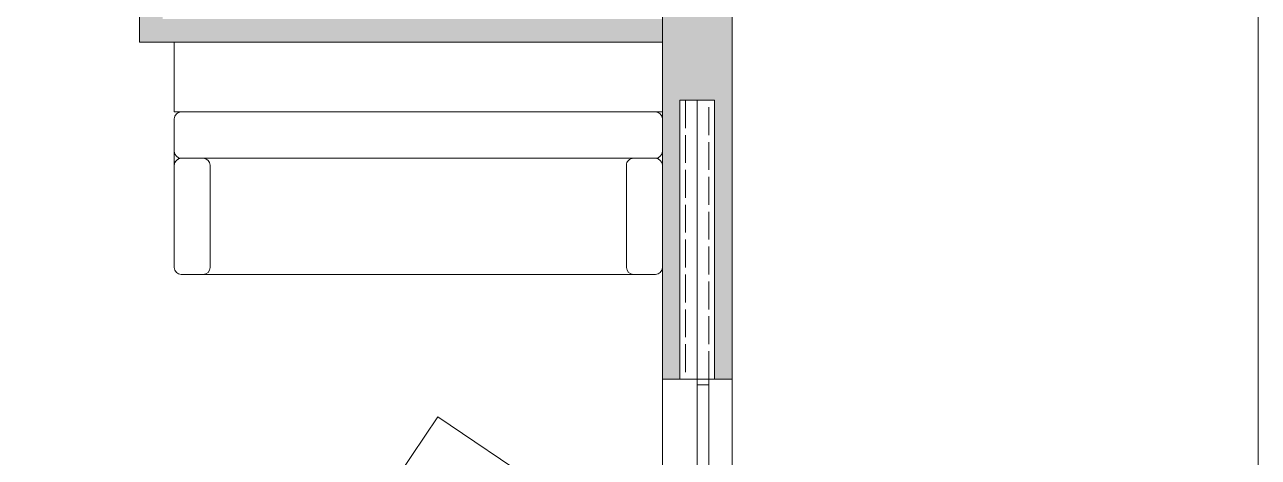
# Model space of a CAD drawing. Header units: millimetres. Extents: x 19901 to 56688, y 13732 to 29551.
# Drawn here: x 24802 to 25333, y 17194 to 17380 of the extents above; entities that cross this region are included whole.
import ezdxf

# ---------------------------------------------------------------- set-up
doc = ezdxf.new("R2010")
doc.units = ezdxf.units.MM
doc.linetypes.add('ACAD_ISO02W100', pattern=[15, 12, -3])
doc.layers.get('0').update_dxf_attribs({"lineweight": 18})
for name, color, linetype, lineweight in [('A-FURN', 9, 'Continuous', 13), ('PROIEZIONI_finissime_fine lines', 251, 'Continuous', 5), ('vetro', 140, 'Continuous', 15), ('Wall', 7, 'Continuous', 20)]:
    doc.layers.add(name, color=color, linetype=linetype, lineweight=lineweight)

msp = doc.modelspace()

# ---------------------------------------------------------------- hatches: boundary and pattern name
at = {"layer": 'Wall'}
h = msp.add_hatch(color=9, dxfattribs=at)
h.dxf.hatch_style = 1
h.paths.add_polyline_path([(25106.52, 17622.56), (24675.24, 17622.56), (24622.93, 17600.66), (24625.64, 17594.2), (24621.72, 17592.56), (25076.52, 17592.56), (25076.52, 17490.06), (25086.52, 17490.06), (25086.52, 17575.06), (25096.52, 17575.06), (25096.52, 17490.06), (25106.52, 17490.06)])
h.paths.add_polyline_path([(24861.52, 17592.56), (24851.52, 17592.56), (24851.52, 17527.73), (24861.52, 17527.73)], flags=16)
h.paths.add_polyline_path([(24861.52, 17442.73), (24851.52, 17442.73), (24851.52, 17372.56), (25076.52, 17372.56), (25076.52, 17382.56), (24861.52, 17382.56)])
h.paths.add_polyline_path([(25106.52, 17410.06), (25076.52, 17410.06), (25076.52, 17227.56), (25084.02, 17227.56), (25084.02, 17347.56), (25099.02, 17347.56), (25099.02, 17227.56), (25106.52, 17227.56)])

# ---------------------------------------------------------------- linework, layer by layer
msp.add_line((25332.97, 17939.23), (25332.98, 15932.86))
at = {"layer": 'A-FURN'}
for p, q in [((24866.52, 17342.56), (24866.52, 17372.56)), ((24866.52, 17372.56), (25076.52, 17372.56)), ((25076.52, 17342.56), (25076.52, 17372.56)), ((24866.52, 17342.56), (25076.52, 17342.56)), ((24866.52, 17342.56), (25076.52, 17342.56)), ((24866.52, 17339.56), (24866.52, 17325.56)), ((24869.52, 17342.56), (24878.52, 17342.56)), ((25076.52, 17339.56), (25076.52, 17325.56)), ((24866.52, 17325.56), (24866.52, 17319.56)), ((24869.52, 17322.56), (25073.52, 17322.56)), ((24878.96, 17322.56), (24869.52, 17322.56)), ((24879.35, 17322.56), (24869.9, 17322.56)), ((25073.52, 17322.56), (25064.08, 17322.56)), ((25076.52, 17325.56), (25076.52, 17319.56)), ((24866.52, 17319.56), (24866.52, 17275.56)), ((24866.52, 17319.53), (24866.52, 17275.56)), ((24881.96, 17275.56), (24881.96, 17319.56)), ((25061.08, 17319.53), (25061.08, 17275.56)), ((25076.52, 17275.56), (25076.52, 17319.56)), ((24869.52, 17272.56), (25073.52, 17272.56)), ((24878.96, 17272.56), (24869.52, 17272.56)), ((25073.52, 17272.56), (25064.08, 17272.56)), ((24963.16, 17186.34), (24979.89, 17211.24)), ((24979.89, 17211.24), (25033.85, 17175))]:
    msp.add_line(p, q, dxfattribs=at)
for centre, start, end in [((24869.52, 17339.56), 90, 180), ((25073.52, 17339.56), 0, 90), ((24869.52, 17325.56), 180, 270), ((24869.52, 17319.56), 90, 180), ((24869.52, 17319.56), 90, 180.5777), ((24878.96, 17319.56), 0, 90), ((25064.08, 17319.56), 90, 180.5777), ((25073.52, 17325.56), 270, 0), ((25073.52, 17319.56), 0, 90), ((24869.52, 17275.56), 180, 270), ((24869.52, 17275.56), 180, 270), ((24878.96, 17275.56), 270, 0), ((25064.08, 17275.56), 180, 270), ((25073.52, 17275.56), 270, 0)]:
    msp.add_arc(centre, 3, start, end, dxfattribs=at)
at = {"layer": 'PROIEZIONI_finissime_fine lines'}
msp.add_line((25099.02, 17227.56), (25084.02, 17227.56), dxfattribs=at)
at = {"layer": 'vetro', "linetype": 'ACAD_ISO02W100'}
for p, q in [((25091.52, 17347.56), (25086.52, 17347.56)), ((25086.52, 17347.56), (25086.52, 17227.56)), ((25096.52, 17347.56), (25091.52, 17347.56)), ((25091.52, 17347.56), (25091.52, 17227.56)), ((25091.52, 17227.56), (25091.52, 17347.56)), ((25096.52, 17227.56), (25096.52, 17347.56)), ((25086.52, 17227.56), (25091.52, 17227.56)), ((25091.52, 17227.56), (25096.52, 17227.56))]:
    msp.add_line(p, q, dxfattribs=at)
at = {"layer": 'vetro'}
for p, q in [((25091.52, 17227.56), (25091.52, 17117.56)), ((25096.52, 17227.56), (25091.52, 17227.56)), ((25096.52, 17227.56), (25096.52, 17117.56)), ((25096.52, 17225.06), (25091.52, 17225.06))]:
    msp.add_line(p, q, dxfattribs=at)
at = {"layer": 'Wall'}
for p, q in [((24851.52, 17372.56), (24851.52, 17442.73)), ((25076.52, 17227.56), (25076.52, 17410.06)), ((25106.52, 17227.56), (25106.52, 17410.06)), ((24851.52, 17372.56), (25076.52, 17372.56)), ((25099.02, 17347.56), (25084.02, 17347.56)), ((25084.02, 17347.56), (25084.02, 17227.56)), ((25099.02, 17227.56), (25099.02, 17347.56)), ((25076.52, 17227.56), (25084.02, 17227.56)), ((25076.52, 17227.56), (25076.52, 17010.06)), ((25099.02, 17227.56), (25106.52, 17227.56)), ((25106.52, 17010.06), (25106.52, 17227.56))]:
    msp.add_line(p, q, dxfattribs=at)

doc.saveas('drawing.dxf')
